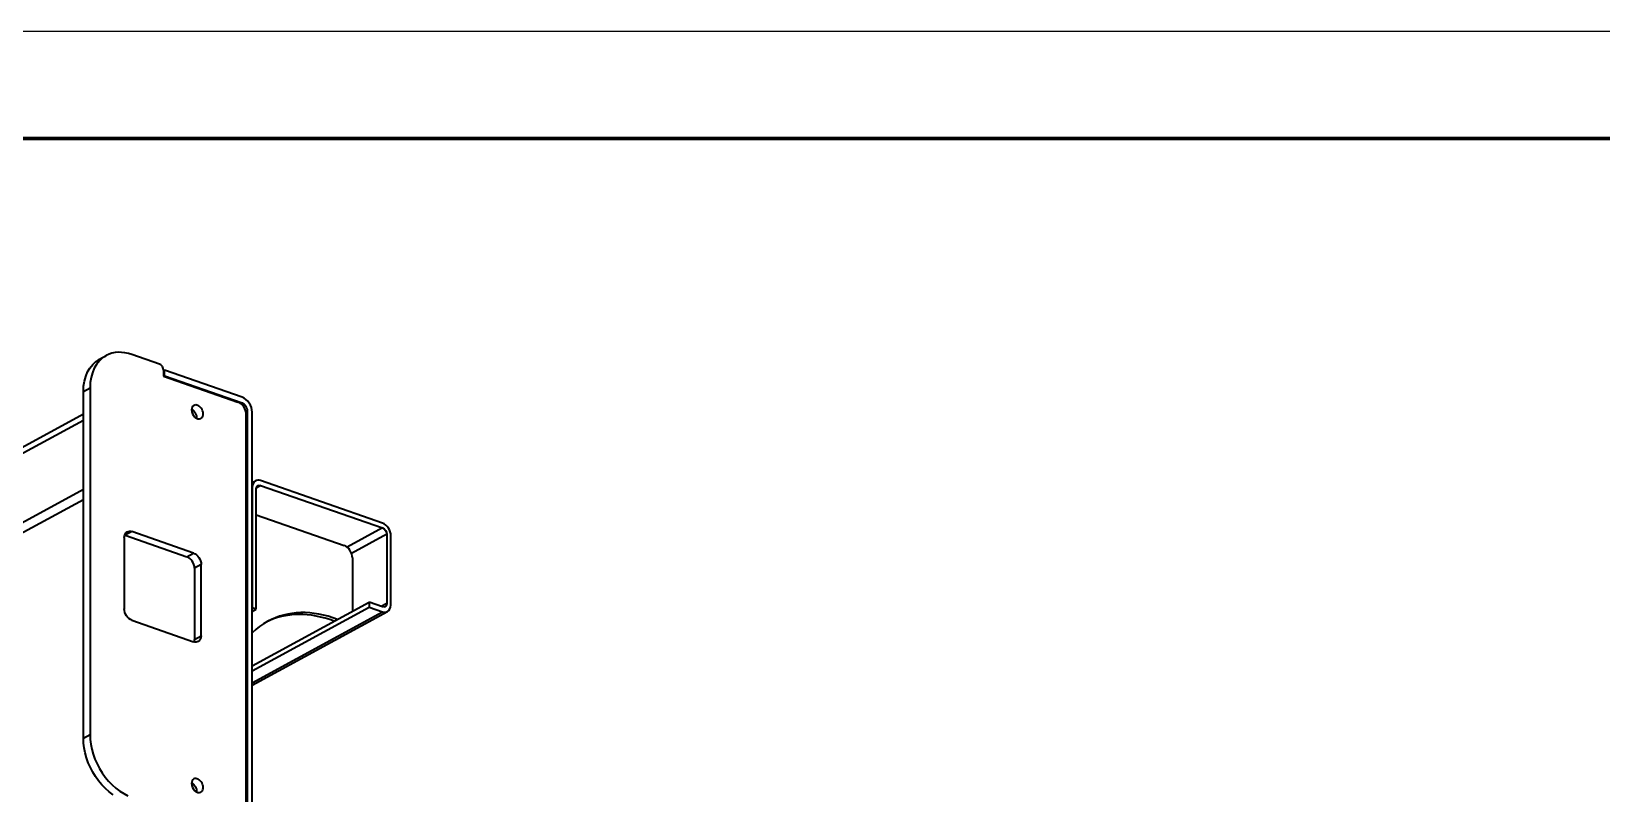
# Model space of a CAD drawing. Header units: millimetres. Extents: x 0 to 594, y 0 to 420.
# Drawn here: x 345.4 to 418.7, y 384.4 to 420 of the extents above; entities that cross this region are included whole.
import ezdxf

# ---------------------------------------------------------------- set-up
doc = ezdxf.new("R2010")
doc.units = ezdxf.units.MM

msp = doc.modelspace()

# ---------------------------------------------------------------- linework, layer by layer
at = {"color": 1, "lineweight": 35}
for p, q in [((349.429, 405), (349.279, 404.985)), ((349.583, 404.999), (349.429, 405)), ((349.74, 404.982), (349.583, 404.999)), ((347.995, 404.082), (348.104, 404.267)), ((348.104, 404.267), (348.235, 404.429)), ((348.235, 404.429), (348.385, 404.566)), ((348.417, 404.437), (348.308, 404.252)), ((348.385, 404.566), (348.467, 404.625)), ((348.547, 404.6), (348.417, 404.437)), ((348.467, 404.625), (348.552, 404.676)), ((348.697, 404.736), (348.547, 404.6)), ((348.552, 404.676), (348.865, 404.846)), ((348.779, 404.795), (348.697, 404.736)), ((348.865, 404.846), (348.779, 404.795)), ((348.996, 404.908), (348.865, 404.846)), ((349.134, 404.954), (348.996, 404.908)), ((349.279, 404.985), (349.134, 404.954)), ((349.9, 404.949), (349.74, 404.982)), ((350.061, 404.901), (349.9, 404.949)), ((351.349, 404.452), (350.061, 404.901)), ((351.424, 404.409), (351.349, 404.452)), ((351.487, 404.338), (351.424, 404.409)), ((351.529, 404.25), (351.487, 404.338)), ((347.809, 403.413), (347.847, 403.652)), ((347.847, 403.652), (347.909, 403.876)), ((347.909, 403.876), (347.995, 404.082)), ((348.121, 403.583), (348.108, 403.331)), ((348.159, 403.822), (348.121, 403.583)), ((348.221, 404.046), (348.159, 403.822)), ((348.308, 404.252), (348.221, 404.046)), ((351.544, 404.159), (351.529, 404.25)), ((351.583, 404.168), (351.544, 404.146)), ((351.544, 404.159), (351.544, 403.889)), ((351.544, 403.889), (355.019, 402.677)), ((351.558, 403.884), (351.583, 403.898)), ((355.214, 402.902), (351.583, 404.168)), ((351.583, 403.898), (351.583, 404.168)), ((351.583, 403.898), (355.214, 402.632)), ((347.796, 403.161), (347.809, 403.413)), ((348.108, 403.331), (347.796, 403.161)), ((347.796, 386.96), (347.796, 403.161)), ((348.108, 403.331), (348.108, 387.13)), ((355.306, 402.859), (355.214, 402.902)), ((355.394, 402.798), (355.306, 402.859)), ((355.475, 402.72), (355.394, 402.798)), ((347.796, 402.105), (333.177, 394.142)), ((352.859, 402.376), (352.852, 402.308)), ((352.852, 402.308), (352.863, 402.217)), ((352.854, 402.34), (352.904, 402.307)), ((352.88, 402.437), (352.859, 402.376)), ((352.863, 402.217), (352.894, 402.126)), ((352.914, 402.485), (352.88, 402.437)), ((352.894, 402.126), (352.942, 402.042)), ((352.904, 402.307), (352.951, 402.266)), ((352.958, 402.52), (352.914, 402.485)), ((352.951, 402.266), (352.994, 402.216)), ((353.003, 402.537), (352.958, 402.52)), ((352.994, 402.216), (353.029, 402.16)), ((353.054, 402.541), (353.003, 402.537)), ((353.029, 402.16), (353.057, 402.099)), ((353.106, 402.533), (353.054, 402.541)), ((353.057, 402.099), (353.076, 402.037)), ((353.16, 402.513), (353.106, 402.533)), ((353.212, 402.481), (353.16, 402.513)), ((353.261, 402.439), (353.212, 402.481)), ((353.305, 402.388), (353.261, 402.439)), ((353.342, 402.33), (353.305, 402.388)), ((353.37, 402.268), (353.342, 402.33)), ((353.389, 402.203), (353.37, 402.268)), ((353.385, 402.022), (353.397, 402.078)), ((353.398, 402.139), (353.389, 402.203)), ((353.397, 402.078), (353.398, 402.139)), ((355.095, 402.642), (355.019, 402.677)), ((355.169, 402.591), (355.095, 402.642)), ((355.214, 402.632), (355.157, 402.6)), ((355.236, 402.526), (355.169, 402.591)), ((355.214, 402.632), (355.26, 402.611)), ((355.295, 402.449), (355.236, 402.526)), ((355.26, 402.611), (355.304, 402.58)), ((355.344, 402.364), (355.295, 402.449)), ((355.304, 402.58), (355.344, 402.541)), ((355.344, 402.541), (355.38, 402.495)), ((355.38, 402.274), (355.344, 402.364)), ((355.38, 402.495), (355.409, 402.444)), ((355.402, 402.182), (355.38, 402.274)), ((355.449, 402.28), (355.388, 402.247)), ((355.41, 402.091), (355.402, 402.182)), ((355.409, 402.444), (355.431, 402.39)), ((355.41, 383.28), (355.41, 402.091)), ((355.431, 402.39), (355.444, 402.334)), ((355.444, 402.334), (355.449, 402.28)), ((355.449, 402.28), (355.449, 383.064)), ((355.546, 402.628), (355.475, 402.72)), ((355.604, 402.526), (355.546, 402.628)), ((355.647, 402.417), (355.604, 402.526)), ((355.674, 402.307), (355.647, 402.417)), ((355.683, 402.198), (355.674, 402.307)), ((355.683, 382.982), (355.683, 402.198)), ((333.51, 394.053), (347.796, 401.835)), ((352.942, 402.042), (353.005, 401.971)), ((353.005, 401.971), (353.077, 401.919)), ((353.076, 402.037), (353.085, 401.975)), ((353.077, 401.919), (353.153, 401.889)), ((353.085, 401.975), (353.085, 401.915)), ((353.153, 401.889), (353.227, 401.884)), ((353.227, 401.884), (353.293, 401.905)), ((353.293, 401.905), (353.332, 401.934)), ((353.332, 401.934), (353.363, 401.973)), ((353.363, 401.973), (353.385, 402.022)), ((347.796, 398.591), (337.117, 392.774)), ((355.683, 398.909), (355.834, 398.991)), ((355.693, 398.786), (355.683, 398.688)), ((355.683, 398.688), (355.683, 393.063)), ((355.723, 398.872), (355.693, 398.786)), ((355.771, 398.942), (355.723, 398.872)), ((355.834, 398.991), (355.771, 398.942)), ((355.888, 399.013), (355.834, 398.991)), ((355.878, 398.62), (355.883, 398.669)), ((355.878, 392.995), (355.878, 398.62)), ((355.883, 398.669), (355.898, 398.712)), ((356.073, 398.777), (355.884, 398.674)), ((355.947, 399.022), (355.888, 399.013)), ((355.898, 398.712), (355.922, 398.747)), ((355.922, 398.747), (355.954, 398.772)), ((356.009, 399.018), (355.947, 399.022)), ((355.954, 398.772), (356.01, 398.787)), ((356.073, 399.002), (356.009, 399.018)), ((356.01, 398.787), (356.073, 398.777)), ((361.774, 397.015), (356.073, 399.002)), ((356.073, 398.777), (361.774, 396.79)), ((347.796, 398.112), (337.36, 392.427)), ((355.878, 397.405), (359.978, 395.976)), ((361.85, 396.98), (361.774, 397.015)), ((361.923, 396.929), (361.85, 396.98)), ((361.991, 396.863), (361.923, 396.929)), ((349.709, 396.338), (349.718, 396.426)), ((349.709, 396.338), (349.709, 393.007)), ((349.718, 396.426), (349.745, 396.503)), ((349.748, 396.45), (349.726, 396.457)), ((349.745, 396.503), (349.788, 396.566)), ((350.061, 396.62), (349.748, 396.45)), ((349.748, 396.45), (352.637, 395.443)), ((349.788, 396.566), (349.845, 396.61)), ((349.845, 396.61), (349.894, 396.63)), ((349.894, 396.63), (349.947, 396.638)), ((349.947, 396.638), (350.003, 396.635)), ((350.003, 396.635), (350.061, 396.62)), ((352.95, 395.613), (350.061, 396.62)), ((361.774, 396.79), (360.125, 395.892)), ((361.969, 396.497), (360.328, 395.603)), ((361.774, 396.79), (361.848, 396.747)), ((361.848, 396.747), (361.912, 396.676)), ((361.912, 396.676), (361.954, 396.588)), ((361.954, 396.588), (361.969, 396.497)), ((361.969, 396.497), (361.969, 393.257)), ((362.05, 396.787), (361.991, 396.863)), ((362.098, 396.702), (362.05, 396.787)), ((362.134, 396.611), (362.098, 396.702)), ((362.157, 396.519), (362.134, 396.611)), ((362.164, 396.429), (362.157, 396.519)), ((362.164, 393.188), (362.164, 396.429)), ((352.637, 395.443), (352.95, 395.613)), ((352.95, 395.613), (353.018, 395.581)), ((353.018, 395.581), (353.084, 395.535)), ((353.084, 395.535), (353.145, 395.477)), ((353.145, 395.477), (353.198, 395.408)), ((360.054, 395.941), (359.978, 395.976)), ((360.127, 395.889), (360.054, 395.941)), ((360.195, 395.824), (360.127, 395.889)), ((360.254, 395.748), (360.195, 395.824)), ((360.302, 395.663), (360.254, 395.748)), ((360.338, 395.572), (360.302, 395.663)), ((360.361, 395.48), (360.338, 395.572)), ((360.368, 395.39), (360.361, 395.48)), ((352.706, 395.411), (352.637, 395.443)), ((352.772, 395.365), (352.706, 395.411)), ((352.833, 395.307), (352.772, 395.365)), ((352.886, 395.238), (352.833, 395.307)), ((352.93, 395.161), (352.886, 395.238)), ((352.962, 395.08), (352.93, 395.161)), ((352.982, 394.997), (352.962, 395.08)), ((352.989, 394.915), (352.982, 394.997)), ((353.301, 395.086), (352.989, 394.915)), ((352.989, 394.915), (352.989, 391.585)), ((353.198, 395.408), (353.242, 395.331)), ((353.242, 395.331), (353.274, 395.25)), ((353.274, 395.25), (353.294, 395.167)), ((353.294, 395.167), (353.301, 395.086)), ((353.301, 391.755), (353.301, 395.086)), ((360.368, 395.39), (360.368, 392.892)), ((355.683, 390.34), (361.149, 393.317)), ((361.149, 393.317), (361.149, 393.092)), ((361.774, 393.1), (361.149, 393.317)), ((361.969, 393.257), (361.717, 393.119)), ((361.969, 393.257), (361.964, 393.207)), ((349.716, 392.926), (349.709, 393.007)), ((349.736, 392.843), (349.716, 392.926)), ((349.768, 392.762), (349.736, 392.843)), ((349.812, 392.685), (349.768, 392.762)), ((349.865, 392.616), (349.812, 392.685)), ((349.926, 392.558), (349.865, 392.616)), ((349.992, 392.512), (349.926, 392.558)), ((355.683, 390.115), (361.149, 393.092)), ((355.878, 392.995), (355.683, 393.063)), ((355.683, 392.888), (355.878, 392.995)), ((355.683, 389.438), (362.013, 392.886)), ((355.683, 389.557), (361.774, 392.875)), ((356.687, 392.539), (356.508, 392.467)), ((356.77, 392.596), (356.588, 392.518)), ((356.869, 392.6), (356.687, 392.539)), ((356.956, 392.663), (356.77, 392.596)), ((357.057, 392.651), (356.869, 392.6)), ((357.147, 392.719), (356.956, 392.663)), ((357.248, 392.691), (357.057, 392.651)), ((357.343, 392.764), (357.147, 392.719)), ((357.443, 392.72), (357.248, 392.691)), ((357.542, 392.798), (357.343, 392.764)), ((357.641, 392.739), (357.443, 392.72)), ((357.745, 392.821), (357.542, 392.798)), ((357.843, 392.748), (357.641, 392.739)), ((357.952, 392.832), (357.745, 392.821)), ((358.047, 392.745), (357.843, 392.748)), ((358.161, 392.832), (357.952, 392.832)), ((358.253, 392.732), (358.047, 392.745)), ((358.373, 392.82), (358.161, 392.832)), ((358.462, 392.708), (358.253, 392.732)), ((358.587, 392.797), (358.373, 392.82)), ((358.671, 392.673), (358.462, 392.708)), ((358.803, 392.763), (358.587, 392.797)), ((358.883, 392.628), (358.671, 392.673)), ((359.02, 392.718), (358.803, 392.763)), ((359.095, 392.572), (358.883, 392.628)), ((359.238, 392.661), (359.02, 392.718)), ((359.307, 392.506), (359.095, 392.572)), ((359.457, 392.593), (359.238, 392.661)), ((359.676, 392.515), (359.457, 392.593)), ((361.149, 393.092), (361.774, 392.875)), ((361.837, 393.09), (361.774, 393.1)), ((361.774, 392.875), (361.838, 392.858)), ((361.893, 393.105), (361.837, 393.09)), ((361.838, 392.858), (361.9, 392.855)), ((361.925, 393.13), (361.893, 393.105)), ((361.9, 392.855), (361.959, 392.864)), ((361.949, 393.164), (361.925, 393.13)), ((361.964, 393.207), (361.949, 393.164)), ((361.959, 392.864), (362.013, 392.886)), ((362.013, 392.886), (362.076, 392.935)), ((362.076, 392.935), (362.124, 393.004)), ((362.124, 393.004), (362.154, 393.09)), ((362.154, 393.09), (362.164, 393.188)), ((350.061, 392.48), (349.992, 392.512)), ((350.061, 392.48), (352.95, 391.473)), ((355.852, 392.042), (355.683, 391.886)), ((356.031, 392.184), (355.852, 392.042)), ((356.218, 392.314), (356.031, 392.184)), ((356.413, 392.429), (356.218, 392.314)), ((356.508, 392.467), (356.335, 392.385)), ((356.588, 392.518), (356.413, 392.429)), ((359.52, 392.43), (359.307, 392.506)), ((353.007, 391.458), (352.95, 391.473)), ((352.972, 391.466), (352.985, 391.523)), ((352.985, 391.523), (352.989, 391.585)), ((352.989, 391.585), (353.301, 391.755)), ((353.064, 391.455), (353.007, 391.458)), ((353.117, 391.463), (353.064, 391.455)), ((353.165, 391.483), (353.117, 391.463)), ((353.222, 391.527), (353.165, 391.483)), ((353.265, 391.59), (353.222, 391.527)), ((353.292, 391.667), (353.265, 391.59)), ((353.301, 391.755), (353.292, 391.667)), ((347.796, 386.96), (348.108, 387.13)), ((347.805, 386.736), (347.796, 386.96)), ((347.834, 386.508), (347.805, 386.736)), ((348.108, 387.13), (348.118, 386.906)), ((348.118, 386.906), (348.146, 386.678)), ((348.146, 386.678), (348.192, 386.448)), ((347.88, 386.277), (347.834, 386.508)), ((347.945, 386.047), (347.88, 386.277)), ((348.027, 385.819), (347.945, 386.047)), ((348.192, 386.448), (348.257, 386.217)), ((348.257, 386.217), (348.339, 385.989)), ((348.339, 385.989), (348.437, 385.765)), ((348.125, 385.595), (348.027, 385.819)), ((348.239, 385.378), (348.125, 385.595)), ((348.368, 385.17), (348.239, 385.378)), ((348.437, 385.765), (348.552, 385.548)), ((348.552, 385.548), (348.68, 385.34)), ((348.68, 385.34), (348.822, 385.142)), ((348.51, 384.972), (348.368, 385.17)), ((348.664, 384.787), (348.51, 384.972)), ((348.828, 384.616), (348.664, 384.787)), ((348.822, 385.142), (348.976, 384.957)), ((349.001, 384.461), (348.828, 384.616)), ((348.976, 384.957), (349.14, 384.786)), ((349.182, 384.324), (349.001, 384.461)), ((349.14, 384.786), (349.314, 384.631)), ((349.314, 384.631), (349.494, 384.494)), ((349.494, 384.494), (349.68, 384.375)), ((352.859, 384.915), (352.852, 384.846)), ((352.852, 384.846), (352.863, 384.756)), ((352.854, 384.878), (352.904, 384.846)), ((352.88, 384.975), (352.859, 384.915)), ((352.863, 384.756), (352.894, 384.665)), ((352.914, 385.024), (352.88, 384.975)), ((352.894, 384.665), (352.942, 384.581)), ((352.904, 384.846), (352.951, 384.805)), ((352.958, 385.058), (352.914, 385.024)), ((352.942, 384.581), (353.005, 384.51)), ((352.951, 384.805), (352.994, 384.755)), ((353.003, 385.075), (352.958, 385.058)), ((352.994, 384.755), (353.029, 384.699)), ((353.054, 385.08), (353.003, 385.075)), ((353.005, 384.51), (353.077, 384.458)), ((353.029, 384.699), (353.057, 384.638)), ((353.106, 385.072), (353.054, 385.08)), ((353.057, 384.638), (353.076, 384.576)), ((353.076, 384.576), (353.085, 384.513)), ((353.077, 384.458), (353.153, 384.428)), ((353.085, 384.513), (353.085, 384.454)), ((353.16, 385.052), (353.106, 385.072)), ((353.212, 385.02), (353.16, 385.052)), ((353.261, 384.977), (353.212, 385.02)), ((353.305, 384.926), (353.261, 384.977)), ((353.293, 384.444), (353.332, 384.473)), ((353.342, 384.869), (353.305, 384.926)), ((353.332, 384.473), (353.363, 384.512)), ((353.37, 384.806), (353.342, 384.869)), ((353.363, 384.512), (353.385, 384.561)), ((353.389, 384.742), (353.37, 384.806)), ((353.385, 384.561), (353.397, 384.617)), ((353.398, 384.678), (353.389, 384.742)), ((353.397, 384.617), (353.398, 384.678)), ((349.68, 384.375), (349.869, 384.277)), ((353.153, 384.428), (353.227, 384.423)), ((353.227, 384.423), (353.293, 384.444))]:
    msp.add_line(p, q, dxfattribs=at)
at = {"color": 7, "lineweight": 25}
msp.add_lwpolyline([(0, 0), (594, 0), (594, 420), (0, 420)], close=True, dxfattribs=at)
at = {"color": 7, "lineweight": 70}
msp.add_lwpolyline([(20, 5), (589, 5), (589, 415), (20, 415)], close=True, dxfattribs=at)

doc.saveas('drawing.dxf')
